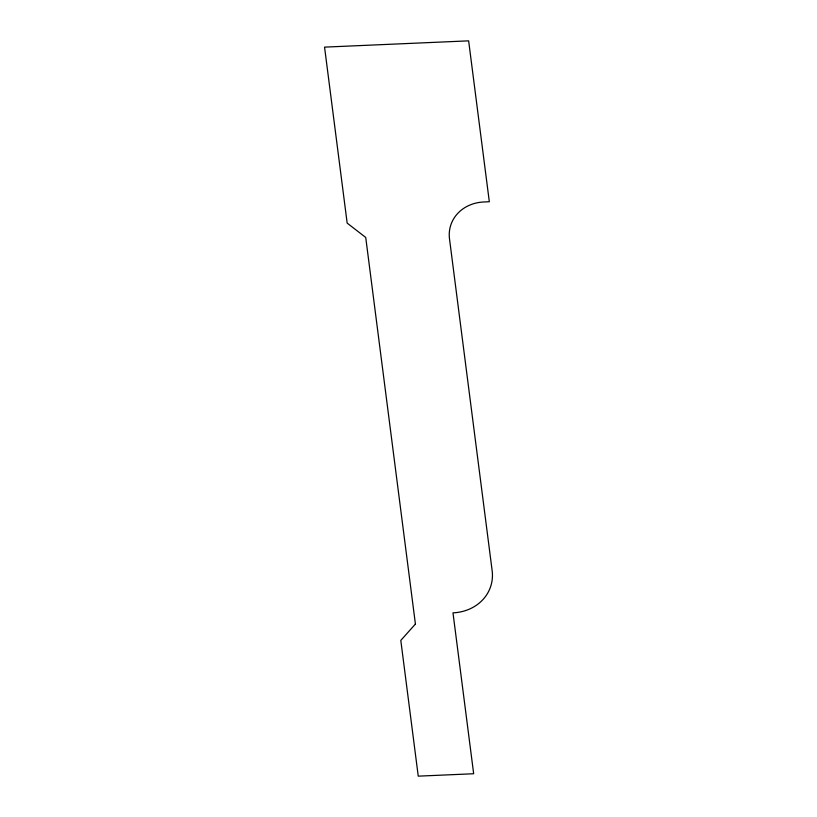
<?xml version="1.0" encoding="UTF-8"?>
<svg xmlns="http://www.w3.org/2000/svg" width="817" height="817" viewBox="0 0 817 817"><rect width="100%" height="100%" fill="white"/><g stroke="black" fill="none" stroke-linecap="round" stroke-linejoin="round"><path stroke-width="1.23" d="M415.414 624.055L400.8 640.405L418.243 776.15L473.666 773.74L452.986 612.852A45.047 39.808 16.7 0 0 492.151 570.695L449.503 238.86A39.42 34.835 16.7 0 1 483.776 201.983L489.322 201.738L468.641 40.85L324.553 47.131L347.164 223.102L365.73 237.461L415.414 624.055"/></g></svg>
